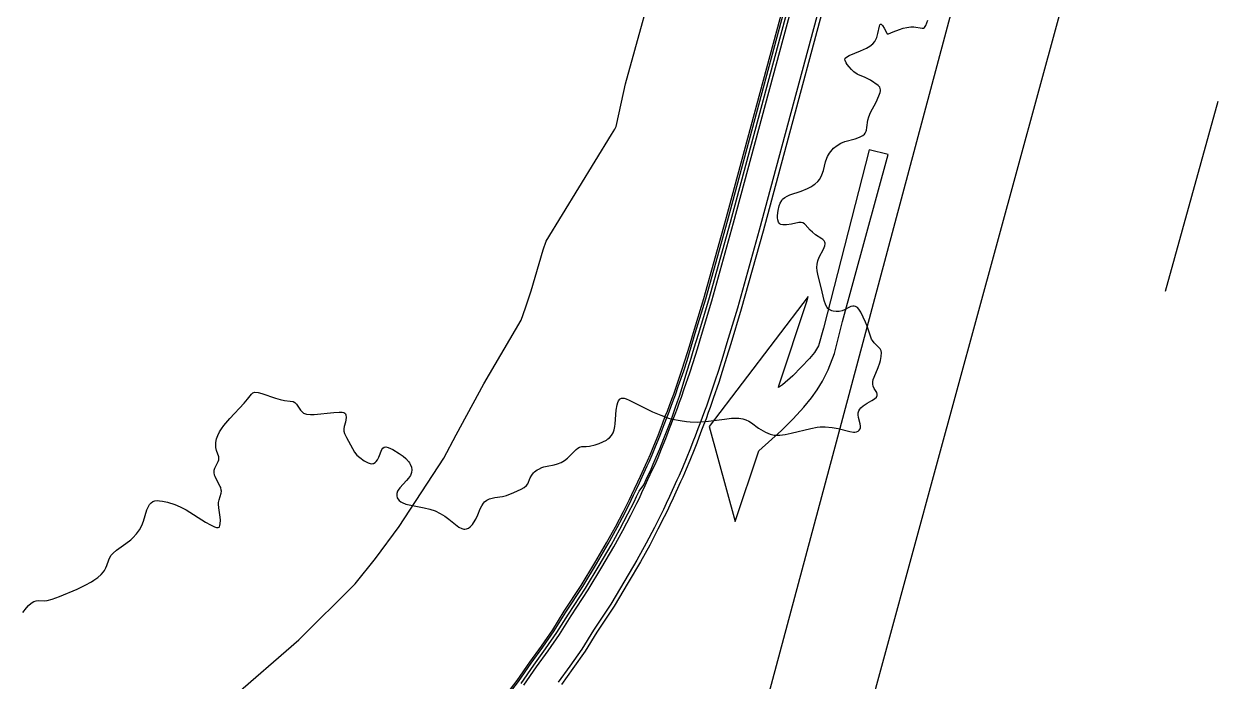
# Model space of a CAD drawing. Header units: metres. Extents: x 585772 to 587013, y 4140825 to 4141582.
# Drawn here: x 586288.25 to 586310.79, y 4141520.15 to 4141532.45 of the extents above; entities that cross this region are included whole.
import ezdxf

# ---------------------------------------------------------------- set-up
doc = ezdxf.new("R2010")
doc.units = ezdxf.units.M
doc.header["$MEASUREMENT"] = 0
for name, color, linetype, lineweight in [('BACK_OF_CURB', 5, 'Continuous', 30), ('BOTTOM_OF_CURB', 3, 'Continuous', 30), ('FOOT_PATH', 2, 'Continuous', 30), ('GUTTER', 30, 'Continuous', 30), ('PAINT_STRIPE', 4, 'Continuous', 30), ('TOP_OF_CURB', 1, 'Continuous', 30)]:
    doc.layers.add(name, color=color, linetype=linetype, lineweight=lineweight)
doc.layers.add('PAVED_ROAD', color=140, linetype='Continuous', lineweight=30, true_color=0x38a9ff)
doc.layers.add('TREELINE', color=80, linetype='Continuous', lineweight=30, true_color=0x36ff17)

msp = doc.modelspace()

# ---------------------------------------------------------------- linework, layer by layer
at = {"layer": 'BACK_OF_CURB'}
msp.add_polyline3d([(586297.37785, 4141519.997016, -20.938), (586297.502146, 4141520.160228, -20.94), (586297.740787, 4141520.501295, -20.94056), (586297.956731, 4141520.801645, -20.944), (586298.170948, 4141521.106828, -20.946), (586298.38586, 4141521.452939, -20.949), (586298.703549, 4141521.936673, -20.958), (586298.960008, 4141522.360804, -20.969), (586299.179986, 4141522.735458, -20.975), (586299.346497, 4141523.036643, -20.979), (586299.494482, 4141523.320782, -20.984), (586299.609394, 4141523.546733, -20.986), (586299.6547, 4141523.640681, -20.99), (586299.702502, 4141523.7438, -20.991), (586299.763941, 4141523.875726, -20.992), (586299.813524, 4141523.98546, -20.993), (586299.907481, 4141524.188583, -20.995), (586299.945891, 4141524.268394, -20.995), (586300.000168, 4141524.394608, -21), (586300.065915, 4141524.554563, -21.001), (586300.144088, 4141524.746698, -21.007), (586300.189297, 4141524.864466, -21.009), (586300.227679, 4141524.963451, -21.01), (586300.279461, 4141525.104202, -21.01), (586300.319089, 4141525.203316, -21.012), (586300.360007, 4141525.307119, -21.015), (586300.399164, 4141525.423136, -21.017), (586300.436754, 4141525.517904, -21.018), (586300.488562, 4141525.671918, -21.024), (586300.591308, 4141525.968694, -21.03), (586300.653877, 4141526.1617, -21.034516), (586300.732452, 4141526.415874, -21.037), (586300.808715, 4141526.671075, -21.03957), (586301.0029, 4141527.31092, -21.041), (586301.408207, 4141528.762597, -21.043524), (586303.01287, 4141534.718043, -21.043837)], dxfattribs=at)
at = {"layer": 'BOTTOM_OF_CURB'}
msp.add_polyline3d([(586297.59908, 4141520.089449, -21.069), (586297.838667, 4141520.431869, -21.073), (586298.054559, 4141520.732146, -21.076476), (586298.271109, 4141521.040653, -21.083), (586298.487001, 4141521.388341, -21.094), (586298.80508, 4141521.872668, -21.107875), (586299.063097, 4141522.299376, -21.116231), (586299.284254, 4141522.676038, -21.125), (586299.452238, 4141522.979889, -21.132), (586299.601181, 4141523.265866, -21.138), (586299.716931, 4141523.493466, -21.142), (586299.763186, 4141523.589381, -21.142), (586299.811329, 4141523.693236, -21.142), (586299.873013, 4141523.825689, -21.144), (586299.92266, 4141523.935564, -21.144), (586300.016008, 4141524.137371, -21.144), (586300.055124, 4141524.218649, -21.147), (586300.11079, 4141524.348091, -21.148), (586300.176987, 4141524.509141, -21.149), (586300.255689, 4141524.702579, -21.151), (586300.301253, 4141524.82127, -21.154), (586300.33994, 4141524.92104, -21.153), (586300.391505, 4141525.061203, -21.154), (586300.430621, 4141525.159037, -21.156), (586300.472746, 4141525.265903, -21.157), (586300.511863, 4141525.381799, -21.155), (586300.549475, 4141525.476623, -21.156), (586300.602131, 4141525.633157, -21.158), (586300.705093, 4141525.930559, -21.159514), (586300.768281, 4141526.125475, -21.163), (586300.847266, 4141526.380973, -21.167), (586300.923618, 4141526.636471, -21.169927), (586301.118118, 4141527.277356, -21.172691), (586301.523933, 4141528.730851, -21.177001), (586303.128837, 4141534.687192, -21.185112)], dxfattribs=at)
at = {"layer": 'FOOT_PATH'}
for points in [[(586297.351053, 4141520.017783, -20.928), (586297.474762, 4141520.180223, -20.932), (586297.713135, 4141520.520908, -20.939), (586297.929094, 4141520.821278, -20.944), (586298.142651, 4141521.125522, -20.951), (586298.357288, 4141521.471188, -20.957), (586298.674866, 4141521.954754, -20.968), (586298.930885, 4141522.378158, -20.974), (586299.15053, 4141522.752244, -20.978), (586299.316624, 4141523.052677, -20.982), (586299.464339, 4141523.336296, -20.985), (586299.579014, 4141523.561781, -20.989), (586299.624053, 4141523.655173, -20.99), (586299.671758, 4141523.758085, -20.992), (586299.733127, 4141523.889862, -20.994), (586299.782693, 4141523.999556, -20.996), (586299.876821, 4141524.20305, -20.999), (586299.915032, 4141524.282447, -21), (586299.968917, 4141524.407749, -21.002), (586300.034537, 4141524.567395, -21.005), (586300.11256, 4141524.759162, -21.007), (586300.157669, 4141524.876668, -21.009), (586300.195965, 4141524.975432, -21.011), (586300.247808, 4141525.11635, -21.013), (586300.28758, 4141525.215825, -21.015), (586300.328157, 4141525.318763, -21.016), (586300.367326, 4141525.434814, -21.017), (586300.404909, 4141525.529566, -21.019), (586300.456478, 4141525.682867, -21.021), (586300.559163, 4141525.979468, -21.026), (586300.621557, 4141526.171934, -21.03), (586300.700017, 4141526.425734, -21.034), (586300.776255, 4141526.680851, -21.036), (586300.97035, 4141527.320402, -21.038615), (586301.375514, 4141528.771565, -21.04), (586302.980109, 4141534.726759, -21.043667)], [(586292.114027, 4141519.830393, -20.83023), (586293.389911, 4141520.937687, -20.833), (586294.446331, 4141521.986202, -20.835), (586294.828809, 4141522.456435, -20.836), (586295.26716, 4141523.053734, -20.836), (586296.105845, 4141524.335349, -20.835), (586296.333661, 4141524.769277, -20.836), (586296.851256, 4141525.721432, -20.843), (586297.549721, 4141526.912326, -20.860328), (586297.635022, 4141527.146857, -20.861), (586297.738847, 4141527.463544, -20.861177), (586297.965009, 4141528.229909, -20.869), (586298.02165, 4141528.392164, -20.872993), (586299.244039, 4141530.382362, -20.958), (586299.302722, 4141530.487736, -20.96), (586299.325293, 4141530.537412, -20.961), (586299.342718, 4141530.591562, -20.961), (586299.504403, 4141531.331699, -20.966749), (586300.169942, 4141533.746064, -20.975526)]]:
    msp.add_polyline3d(points, dxfattribs=at)
at = {"layer": 'GUTTER'}
msp.add_polyline3d([(586303.609149, 4141534.559412, -21.167), (586302.003248, 4141528.599368, -21.161332), (586301.59533, 4141527.138343, -21.158), (586301.399522, 4141526.493148, -21.155), (586301.322802, 4141526.236419, -21.153), (586301.242122, 4141525.975436, -21.153), (586301.176369, 4141525.772607, -21.149), (586301.072512, 4141525.472621, -21.145), (586301.016342, 4141525.305644, -21.143), (586300.978638, 4141525.210586, -21.143), (586300.939691, 4141525.095191, -21.143), (586300.892566, 4141524.975644, -21.141), (586300.855569, 4141524.883108, -21.143), (586300.8049, 4141524.745381, -21.14), (586300.764954, 4141524.642365, -21.139), (586300.717921, 4141524.519845, -21.138), (586300.637022, 4141524.321011, -21.132), (586300.568962, 4141524.155428, -21.13), (586300.507546, 4141524.012613, -21.125), (586300.465507, 4141523.925261, -21.119523), (586300.374679, 4141523.728903, -21.112218), (586300.324767, 4141523.618442, -21.111949), (586300.262068, 4141523.483809, -21.111), (586300.212513, 4141523.376907, -21.111), (586300.162327, 4141523.272842, -21.111737), (586300.043105, 4141523.038416, -21.106), (586299.890196, 4141522.744824, -21.097406), (586299.71611, 4141522.429935, -21.092551), (586299.490068, 4141522.044954, -21.09), (586299.225598, 4141521.607573, -21.087), (586298.905906, 4141521.120789, -21.079629), (586298.685959, 4141520.766571, -21.072), (586298.459744, 4141520.444295, -21.066), (586298.24407, 4141520.144322, -21.062)], dxfattribs=at)
at = {"layer": 'PAINT_STRIPE', "extrusion": (-0.9646952640442275, 0.2633686532802181, 4.47079294e-08), "elevation": 525141.686929, "flags": 128}
msp.add_lwpolyline([(-4149749.186261, -21.094478), (-4149740.528882, -21.065556), (-4149731.871502, -21.035472), (-4149723.214123, -21.001805), (-4149714.556744, -20.967478)], dxfattribs=at)
at = {"layer": 'PAINT_STRIPE', "elevation": -20.931, "flags": 128}
msp.add_lwpolyline([(586310.583108, 4141531.004874), (586309.59561, 4141527.452194)], dxfattribs=at)
at = {"layer": 'PAINT_STRIPE'}
msp.add_polyline3d([(586301.272185, 4141516.53546, -20.983), (586303.446275, 4141524.640263, -21.089), (586305.620364, 4141532.745065, -21.087), (586308.036424, 4141541.316598, -21.105441), (586310.452483, 4141549.88813, -21.127)], dxfattribs=at)
msp.add_polyline3d([(586302.368238, 4141525.687789, -21.111), (586302.892923, 4141527.264145, -21.123), (586302.919009, 4141527.358031, -21.123), (586301.065404, 4141524.923649, -21.102411), (586301.556385, 4141523.152737, -21.091), (586301.9987, 4141524.471054, -21.1055), (586302.418935, 4141524.851245, -21.109), (586302.637459, 4141525.067233, -21.11), (586302.840187, 4141525.288489, -21.11), (586302.98236, 4141525.462334, -21.11), (586303.090305, 4141525.612472, -21.11), (586303.190353, 4141525.773146, -21.11), (586303.293033, 4141525.983866, -21.109), (586303.414143, 4141526.28941, -21.109), (586303.562816, 4141526.888192, -21.107), (586304.417991, 4141530.011953, -21.106491), (586304.063135, 4141530.098422, -21.106537), (586303.20578, 4141526.761637, -21.11), (586303.111656, 4141526.436996, -21.11), (586303.037937, 4141526.310564, -21.11), (586302.945788, 4141526.199936, -21.111), (586302.631823, 4141525.876448, -21.111), (586302.44226, 4141525.703262, -21.111), (586302.364027, 4141525.653216, -21.111)], close=True, dxfattribs=at)
at = {"layer": 'PAVED_ROAD'}
msp.add_polyline3d([(586303.680868, 4141534.540332, -21.167), (586302.074818, 4141528.579735, -21.161332), (586301.666586, 4141527.117585, -21.158), (586301.470583, 4141526.471747, -21.155), (586301.393808, 4141526.214834, -21.153), (586301.312875, 4141525.953032, -21.153), (586301.246739, 4141525.749022, -21.149), (586301.142748, 4141525.44865, -21.145), (586301.086054, 4141525.280113, -21.143), (586301.048336, 4141525.185021, -21.143), (586301.009414, 4141525.069701, -21.143), (586300.961543, 4141524.94826, -21.141), (586300.924862, 4141524.856515, -21.143), (586300.874327, 4141524.719152, -21.14), (586300.834193, 4141524.615651, -21.139), (586300.78694, 4141524.49256, -21.138), (586300.705714, 4141524.29292, -21.132), (586300.637376, 4141524.126659, -21.13), (586300.575101, 4141523.981848, -21.125), (586300.532625, 4141523.89359, -21.119523), (586300.442174, 4141523.698045, -21.112218), (586300.392222, 4141523.587496, -21.111949), (586300.329372, 4141523.452537, -21.111), (586300.279605, 4141523.345181, -21.111), (586300.228833, 4141523.239899, -21.111737), (586300.109093, 4141523.004454, -21.106), (586299.955592, 4141522.709725, -21.097406), (586299.780594, 4141522.393187, -21.092551), (586299.553823, 4141522.006964, -21.09), (586299.288389, 4141521.56799, -21.087), (586298.968456, 4141521.080839, -21.079629), (586298.747904, 4141520.725646, -21.072), (586298.520246, 4141520.401313, -21.066), (586298.304604, 4141520.101386, -21.062)], dxfattribs=at)
at = {"layer": 'TOP_OF_CURB'}
msp.add_polyline3d([(586297.550613, 4141520.124839, -20.94), (586297.789727, 4141520.466582, -20.94056), (586298.005645, 4141520.766895, -20.944), (586298.221028, 4141521.07374, -20.946), (586298.436431, 4141521.42064, -20.949), (586298.754314, 4141521.90467, -20.958), (586299.011552, 4141522.33009, -20.969), (586299.23212, 4141522.705748, -20.975), (586299.399367, 4141523.008266, -20.979), (586299.547831, 4141523.293324, -20.984), (586299.663162, 4141523.520099, -20.986), (586299.708943, 4141523.615031, -20.99), (586299.756916, 4141523.718518, -20.991), (586299.846252, 4141523.834505, -20.993445), (586299.890356, 4141523.934759, -20.994088), (586299.982073, 4141524.1316, -20.995989), (586300.022352, 4141524.22207, -20.996825), (586300.076392, 4141524.354311, -20.99628), (586300.144224, 4141524.510918, -21.002353), (586300.221992, 4141524.703964, -21.003481), (586300.268885, 4141524.825448, -21.007501), (586300.305497, 4141524.921658, -21.009141), (586300.360665, 4141525.06362, -21.010567), (586300.393296, 4141525.159735, -21.010519), (586300.433951, 4141525.272063, -21.012965), (586300.473834, 4141525.393841, -21.017), (586300.509801, 4141525.492684, -21.01999), (586300.560849, 4141525.652538, -21.024), (586300.648201, 4141525.949626, -21.03), (586300.711079, 4141526.143587, -21.034516), (586300.789859, 4141526.398423, -21.037), (586300.866167, 4141526.653773, -21.03957), (586301.060509, 4141527.294138, -21.041), (586301.46607, 4141528.746724, -21.043524), (586303.070853, 4141534.702617, -21.043837)], dxfattribs=at)
at = {"layer": 'TREELINE'}
msp.add_polyline3d([(586288.230312, 4141521.448859, -20.279), (586288.298024, 4141521.536091, -20.278), (586288.338044, 4141521.58121, -20.278), (586288.387888, 4141521.623221, -20.278), (586288.438499, 4141521.653194, -20.278), (586288.482833, 4141521.668704, -20.279), (586288.520643, 4141521.673543, -20.279), (586288.636412, 4141521.668515, -20.279), (586288.686135, 4141521.672499, -20.279), (586288.781621, 4141521.696115, -20.279), (586288.915214, 4141521.746575, -20.279), (586289.248693, 4141521.888028, -20.278), (586289.397076, 4141521.958693, -20.279), (586289.513188, 4141522.023003, -20.28), (586289.556866, 4141522.050726, -20.28), (586289.633043, 4141522.105834, -20.28), (586289.6944, 4141522.159735, -20.28), (586289.741038, 4141522.211519, -20.28), (586289.758954, 4141522.236368, -20.28), (586289.785904, 4141522.284176, -20.28), (586289.804473, 4141522.330092, -20.28), (586289.83957, 4141522.436607, -20.278), (586289.858118, 4141522.476669, -20.278), (586289.884453, 4141522.517794, -20.278), (586289.921673, 4141522.560512, -20.277), (586289.981133, 4141522.611941, -20.275), (586290.159362, 4141522.739049, -20.273), (586290.249088, 4141522.80853, -20.271), (586290.289264, 4141522.844733, -20.27), (586290.358731, 4141522.919632, -20.27), (586290.414468, 4141522.997071, -20.27), (586290.457415, 4141523.07611, -20.268), (586290.489076, 4141523.155619, -20.268), (586290.552659, 4141523.367464, -20.26), (586290.579852, 4141523.432498, -20.258), (586290.602067, 4141523.469158, -20.256), (586290.628603, 4141523.499105, -20.256), (586290.660366, 4141523.521179, -20.255), (586290.678457, 4141523.528948, -20.255), (586290.697999, 4141523.534603, -20.255), (586290.741116, 4141523.540154, -20.256), (586290.789072, 4141523.538992, -20.257), (586290.841221, 4141523.53228, -20.257), (586290.938564, 4141523.511088, -20.262), (586291.072859, 4141523.468115, -20.273), (586291.170657, 4141523.42606, -20.281), (586291.284346, 4141523.365695, -20.292), (586291.645531, 4141523.139382, -20.329), (586291.742603, 4141523.085188, -20.34), (586291.814902, 4141523.051906, -20.347), (586291.85528, 4141523.038909, -20.349), (586291.885352, 4141523.037965, -20.351), (586291.900319, 4141523.045323, -20.352), (586291.906424, 4141523.051689, -20.351), (586291.917094, 4141523.073108, -20.349), (586291.924219, 4141523.107884, -20.347), (586291.925849, 4141523.177775, -20.339), (586291.921082, 4141523.23343, -20.334), (586291.895141, 4141523.408877, -20.319), (586291.891513, 4141523.474117, -20.314), (586291.893394, 4141523.503475, -20.313), (586291.903292, 4141523.556005, -20.31), (586291.940738, 4141523.681083, -20.304), (586291.943594, 4141523.71867, -20.302), (586291.941967, 4141523.738731, -20.301), (586291.931026, 4141523.782888, -20.299), (586291.921082, 4141523.807583, -20.298), (586291.8514, 4141523.936585, -20.291608), (586291.825463, 4141523.991362, -20.287), (586291.815874, 4141524.018192, -20.286), (586291.807039, 4141524.066786, -20.281), (586291.810131, 4141524.109258, -20.277), (586291.821286, 4141524.148276, -20.277), (586291.882818, 4141524.269901, -20.275), (586291.894448, 4141524.305464, -20.275), (586291.896889, 4141524.323105, -20.275), (586291.894201, 4141524.360221, -20.274), (586291.855721, 4141524.475631, -20.273), (586291.843127, 4141524.532333, -20.272), (586291.84047, 4141524.594961, -20.272), (586291.842986, 4141524.627628, -20.271), (586291.855, 4141524.693432, -20.272), (586291.875384, 4141524.756884, -20.272), (586291.90799, 4141524.824414, -20.272), (586291.947166, 4141524.885669, -20.273), (586291.989628, 4141524.942442, -20.273), (586292.101886, 4141525.075519, -20.272), (586292.371325, 4141525.361572, -20.271), (586292.434431, 4141525.434756, -20.271), (586292.504632, 4141525.533147, -20.269), (586292.530847, 4141525.555612, -20.269), (586292.571105, 4141525.567687, -20.269), (586292.629994, 4141525.56404, -20.269), (586292.700539, 4141525.545571, -20.272), (586292.958482, 4141525.454222, -20.288), (586293.042908, 4141525.429009, -20.294), (586293.123067, 4141525.412674, -20.3), (586293.231647, 4141525.402686, -20.308), (586293.287118, 4141525.390792, -20.313), (586293.318914, 4141525.374257, -20.316), (586293.349096, 4141525.345112, -20.319), (586293.426391, 4141525.22874, -20.328), (586293.452385, 4141525.198677, -20.331), (586293.479892, 4141525.177616, -20.334), (586293.495879, 4141525.169229, -20.336), (586293.533824, 4141525.156709, -20.341), (586293.610191, 4141525.148459, -20.35), (586293.677583, 4141525.149897, -20.359), (586294.045551, 4141525.187931, -20.406), (586294.148383, 4141525.194462, -20.42), (586294.205899, 4141525.191524, -20.428), (586294.232724, 4141525.18564, -20.432), (586294.251875, 4141525.177024, -20.435), (586294.264674, 4141525.166027, -20.437), (586294.274855, 4141525.145828, -20.44), (586294.278394, 4141525.096315, -20.443), (586294.266505, 4141525.010069, -20.446), (586294.243021, 4141524.9235, -20.448), (586294.235983, 4141524.883972, -20.449), (586294.236361, 4141524.84149, -20.452), (586294.247871, 4141524.79482, -20.456), (586294.284228, 4141524.717794, -20.466), (586294.435689, 4141524.447398, -20.502), (586294.479491, 4141524.392862, -20.513), (586294.53134, 4141524.345623, -20.525), (586294.613807, 4141524.287036, -20.543), (586294.690226, 4141524.244104, -20.558), (586294.742877, 4141524.229585, -20.567), (586294.776279, 4141524.231927, -20.573), (586294.792457, 4141524.237165, -20.576), (586294.823382, 4141524.255725, -20.581), (586294.837967, 4141524.269012, -20.583), (586294.864977, 4141524.30351, -20.587), (586294.890169, 4141524.351848, -20.59), (586294.945879, 4141524.493311, -20.596), (586294.964598, 4141524.523892, -20.597), (586294.989754, 4141524.541894, -20.601), (586295.021298, 4141524.543437, -20.605), (586295.062221, 4141524.531607, -20.613), (586295.149098, 4141524.493285, -20.631), (586295.272029, 4141524.423785, -20.656), (586295.34224, 4141524.373595, -20.671), (586295.39632, 4141524.32607, -20.683), (586295.442026, 4141524.275061, -20.695), (586295.460942, 4141524.248447, -20.698), (586295.476809, 4141524.221198, -20.703), (586295.497359, 4141524.16827, -20.711), (586295.504373, 4141524.117037, -20.717), (586295.498691, 4141524.064723, -20.723), (586295.479614, 4141524.011612, -20.726), (586295.446444, 4141523.957988, -20.726), (586295.409137, 4141523.913925, -20.725), (586295.28212, 4141523.781928, -20.718), (586295.249521, 4141523.738363, -20.718), (586295.237541, 4141523.716725, -20.718), (586295.224, 4141523.673966, -20.721), (586295.223436, 4141523.632745, -20.725), (586295.234352, 4141523.594143, -20.731), (586295.243648, 4141523.576161, -20.737), (586295.268981, 4141523.543513, -20.748), (586295.302055, 4141523.516184, -20.756), (586295.323039, 4141523.503742, -20.759), (586295.396958, 4141523.475542, -20.771), (586295.455009, 4141523.461859, -20.778), (586295.738082, 4141523.408666, -20.804), (586295.840569, 4141523.381791, -20.813), (586295.941219, 4141523.346777, -20.826), (586296.035595, 4141523.301895, -20.838), (586296.1215, 4141523.248728, -20.848617), (586296.198981, 4141523.192176, -20.856), (586296.323516, 4141523.093421, -20.866), (586296.388124, 4141523.047365, -20.869), (586296.444604, 4141523.017907, -20.871), (586296.479032, 4141523.008717, -20.873), (586296.495568, 4141523.007534, -20.873), (586296.531083, 4141523.013107, -20.874), (586296.564752, 4141523.028445, -20.875), (586296.596322, 4141523.051472, -20.876), (586296.639189, 4141523.095895, -20.878), (586296.662113, 4141523.126014, -20.879), (586296.702948, 4141523.193814, -20.88), (586296.739801, 4141523.274153, -20.881), (586296.786842, 4141523.389886, -20.882), (586296.814971, 4141523.445844, -20.883), (586296.84886, 4141523.49467, -20.885), (586296.868499, 4141523.515158, -20.885), (586296.912313, 4141523.548209, -20.886), (586296.960014, 4141523.571896, -20.888), (586297.009012, 4141523.587659, -20.89), (586297.060175, 4141523.597467, -20.892), (586297.201761, 4141523.616497, -20.899), (586297.277841, 4141523.637832, -20.902), (586297.415653, 4141523.692506, -20.908), (586297.549668, 4141523.754082, -20.913), (586297.607895, 4141523.786588, -20.915), (586297.650789, 4141523.823605, -20.917), (586297.673016, 4141523.856468, -20.917), (586297.721843, 4141523.967556, -20.918), (586297.749564, 4141524.015711, -20.919), (586297.783405, 4141524.057387, -20.92), (586297.803809, 4141524.077293, -20.921), (586297.851551, 4141524.114226, -20.922), (586297.878877, 4141524.13085, -20.923), (586297.940405, 4141524.159398, -20.926), (586297.974595, 4141524.170918, -20.927), (586298.035126, 4141524.185818, -20.929), (586298.166601, 4141524.211557, -20.934), (586298.233613, 4141524.228826, -20.937), (586298.298852, 4141524.253313, -20.939), (586298.330192, 4141524.269267, -20.94), (586298.360393, 4141524.288067, -20.942), (586298.417267, 4141524.332341, -20.944), (586298.469461, 4141524.381588, -20.945), (586298.579647, 4141524.495554, -20.95), (586298.614288, 4141524.524298, -20.951), (586298.644051, 4141524.541205, -20.952), (586298.684828, 4141524.552118, -20.953), (586298.765663, 4141524.551253, -20.956), (586298.828812, 4141524.556262, -20.958), (586298.938255, 4141524.58149, -20.962), (586299.012148, 4141524.606893, -20.965), (586299.08106, 4141524.63674, -20.967), (586299.145887, 4141524.672931, -20.97), (586299.175292, 4141524.693473, -20.971), (586299.201902, 4141524.715681, -20.972), (586299.240675, 4141524.758757, -20.974), (586299.27016, 4141524.807884, -20.975), (586299.291437, 4141524.863926, -20.975), (586299.305586, 4141524.927747, -20.975), (586299.311666, 4141524.974826, -20.975), (586299.328626, 4141525.231247, -20.976), (586299.344716, 4141525.331626, -20.976), (586299.357366, 4141525.3738, -20.976), (586299.373713, 4141525.408674, -20.978), (586299.394229, 4141525.434777, -20.978), (586299.406197, 4141525.444081, -20.979), (586299.427523, 4141525.45327, -20.98), (586299.452288, 4141525.456061, -20.98), (586299.480922, 4141525.452831, -20.978), (586299.513855, 4141525.443955, -20.979148), (586299.572256, 4141525.420881, -20.985364), (586300.007793, 4141525.202088, -21.037), (586300.161953, 4141525.135469, -21.057), (586300.308724, 4141525.085163, -21.072), (586300.380425, 4141525.065453, -21.08), (586300.522908, 4141525.035317, -21.095), (586300.646589, 4141525.018202, -21.105), (586300.709901, 4141525.012837, -21.108), (586300.84128, 4141525.009231, -21.113), (586300.910074, 4141525.011285, -21.115), (586301.055396, 4141525.023672, -21.117), (586301.353588, 4141525.065087, -21.124625), (586301.485245, 4141525.079881, -21.124551), (586301.581248, 4141525.082966, -21.122), (586301.622788, 4141525.081002, -21.122), (586301.694922, 4141525.070824, -21.121), (586301.755104, 4141525.053335, -21.12), (586301.80989, 4141525.027897, -21.119), (586301.860821, 4141524.995317, -21.119), (586301.992671, 4141524.895812, -21.114), (586302.034576, 4141524.868968, -21.113), (586302.122707, 4141524.820177, -21.112), (586302.208511, 4141524.783313, -21.111), (586302.285342, 4141524.766334, -21.11), (586302.346203, 4141524.763319, -21.109), (586302.390336, 4141524.765694, -21.109), (586302.489405, 4141524.779448, -21.108), (586302.600189, 4141524.802342, -21.106), (586302.968439, 4141524.889732, -21.099), (586303.088735, 4141524.910691, -21.098), (586303.145719, 4141524.91699, -21.097), (586303.238894, 4141524.919964, -21.096), (586303.365756, 4141524.908888, -21.094), (586303.482402, 4141524.886016, -21.092), (586303.701127, 4141524.833247, -21.085), (586303.768715, 4141524.823332, -21.084), (586303.790814, 4141524.823002, -21.083), (586303.826288, 4141524.828422, -21.083), (586303.852942, 4141524.840935, -21.082), (586303.874033, 4141524.859368, -21.082), (586303.890173, 4141524.883543, -21.082), (586303.895758, 4141524.898036, -21.082), (586303.900612, 4141524.932372, -21.082), (586303.894552, 4141524.978288, -21.082), (586303.860872, 4141525.093242, -21.084), (586303.852072, 4141525.142657, -21.084), (586303.853953, 4141525.182634, -21.085), (586303.865614, 4141525.218794, -21.085), (586303.887056, 4141525.252857, -21.084), (586303.903992, 4141525.272354, -21.084), (586303.945714, 4141525.310195, -21.083), (586304.019925, 4141525.361195, -21.082), (586304.109895, 4141525.411039, -21.081), (586304.160474, 4141525.443409, -21.081), (586304.194576, 4141525.47766, -21.08), (586304.20747, 4141525.503016, -21.08), (586304.210644, 4141525.530389, -21.08), (586304.201676, 4141525.561955, -21.081), (586304.156669, 4141525.637034, -21.082), (586304.136665, 4141525.678525, -21.083), (586304.128049, 4141525.717099, -21.083), (586304.128217, 4141525.758338, -21.083), (586304.136449, 4141525.80289, -21.084), (586304.152025, 4141525.851405, -21.084), (586304.229467, 4141526.027843, -21.083), (586304.261521, 4141526.116136, -21.083), (586304.272317, 4141526.157664, -21.083), (586304.285134, 4141526.233197, -21.084), (586304.288253, 4141526.307695, -21.084), (586304.281983, 4141526.343698, -21.084), (586304.266363, 4141526.376475, -21.085), (586304.254173, 4141526.392326, -21.085), (586304.154702, 4141526.487302, -21.088), (586304.121304, 4141526.531398, -21.09), (586304.106907, 4141526.557111, -21.09), (586304.08272, 4141526.613867, -21.091), (586304.025697, 4141526.800262, -21.094), (586303.994424, 4141526.877746, -21.095), (586303.904863, 4141527.061989, -21.098), (586303.867088, 4141527.121494, -21.1), (586303.840315, 4141527.150679, -21.101), (586303.803553, 4141527.1726, -21.102), (586303.781415, 4141527.177159, -21.102), (586303.751944, 4141527.176287, -21.103), (586303.719998, 4141527.168508, -21.103), (586303.693126, 4141527.157639, -21.104), (586303.602022, 4141527.107664, -21.105), (586303.555086, 4141527.088499, -21.105), (586303.501749, 4141527.076419, -21.106), (586303.445309, 4141527.074228, -21.108), (586303.390053, 4141527.081738, -21.109), (586303.364222, 4141527.089031, -21.11), (586303.324253, 4141527.10723, -21.111), (586303.289927, 4141527.134138, -21.111), (586303.27488, 4141527.151463, -21.112), (586303.249018, 4141527.195064, -21.113), (586303.219475, 4141527.28357, -21.114), (586303.163796, 4141527.522155, -21.117), (586303.107589, 4141527.74106, -21.119), (586303.08871, 4141527.834543, -21.121), (586303.083352, 4141527.89734, -21.122), (586303.08702, 4141527.961047, -21.123), (586303.102328, 4141528.02606, -21.123), (586303.128011, 4141528.09142, -21.123), (586303.203502, 4141528.240986, -21.122), (586303.22975, 4141528.30603, -21.122), (586303.23539, 4141528.339936, -21.123), (586303.23481, 4141528.355087, -21.123), (586303.231925, 4141528.369269, -21.123), (586303.219133, 4141528.39543, -21.124), (586303.196792, 4141528.41982, -21.125), (586303.175052, 4141528.436915, -21.125), (586303.058939, 4141528.511205, -21.129), (586302.997873, 4141528.557356, -21.131), (586302.955336, 4141528.599096, -21.133), (586302.86459, 4141528.699793, -21.137), (586302.84785, 4141528.714652, -21.137), (586302.817555, 4141528.733365, -21.138), (586302.789572, 4141528.74078, -21.139), (586302.743851, 4141528.738956, -21.14), (586302.605117, 4141528.706673, -21.143), (586302.512577, 4141528.693354, -21.145), (586302.447642, 4141528.694795, -21.147), (586302.411082, 4141528.704079, -21.148), (586302.395741, 4141528.711795, -21.148), (586302.383614, 4141528.720911, -21.149), (586302.364945, 4141528.744489, -21.15), (586302.349139, 4141528.791176, -21.151), (586302.345362, 4141528.828257, -21.151), (586302.345897, 4141528.86883, -21.152), (586302.357319, 4141528.962779, -21.152), (586302.377578, 4141529.048783, -21.152), (586302.39802, 4141529.102746, -21.152), (586302.425429, 4141529.151472, -21.152), (586302.442127, 4141529.173191, -21.152), (586302.480196, 4141529.208601, -21.151), (586302.523856, 4141529.235315, -21.151), (586302.573748, 4141529.25718, -21.149), (586302.7898, 4141529.327619, -21.144), (586302.90747, 4141529.37556, -21.141), (586302.981091, 4141529.414014, -21.14), (586303.015012, 4141529.435226, -21.139), (586303.046368, 4141529.457779, -21.138), (586303.097249, 4141529.504348, -21.137), (586303.134764, 4141529.552532, -21.137), (586303.175484, 4141529.630224, -21.136), (586303.203182, 4141529.71165, -21.135), (586303.245274, 4141529.875083, -21.135), (586303.267751, 4141529.94157, -21.135), (586303.282009, 4141529.974246, -21.135), (586303.318922, 4141530.038151, -21.134), (586303.341865, 4141530.06902, -21.133), (586303.395807, 4141530.127103, -21.132), (586303.459109, 4141530.178271, -21.131), (586303.530116, 4141530.220074, -21.129), (586303.606751, 4141530.251144, -21.127), (586303.797392, 4141530.303609, -21.121), (586303.879808, 4141530.332346, -21.118), (586303.939474, 4141530.366542, -21.116), (586303.970081, 4141530.39441, -21.115), (586303.982551, 4141530.410073, -21.115), (586304.001684, 4141530.445202, -21.115), (586304.008997, 4141530.467027, -21.115), (586304.018382, 4141530.515065, -21.115), (586304.03576, 4141530.652204, -21.115), (586304.054042, 4141530.718357, -21.115), (586304.08616, 4141530.793504, -21.115), (586304.189038, 4141530.988522, -21.113), (586304.24222, 4141531.105093, -21.113), (586304.264755, 4141531.1723, -21.113), (586304.270494, 4141531.200494, -21.113), (586304.271956, 4141531.217627, -21.113), (586304.268641, 4141531.246369, -21.113), (586304.257437, 4141531.269838, -21.114), (586304.226968, 4141531.300638, -21.115), (586304.084662, 4141531.397795, -21.121), (586303.976172, 4141531.457437, -21.126), (586303.863439, 4141531.501689, -21.13), (586303.837891, 4141531.514679, -21.13), (586303.776652, 4141531.558547, -21.133), (586303.730116, 4141531.601404, -21.135), (586303.687792, 4141531.647251, -21.137), (586303.651759, 4141531.691017, -21.138), (586303.630125, 4141531.722631, -21.139), (586303.609644, 4141531.768817, -21.141), (586303.608156, 4141531.79236, -21.141), (586303.613886, 4141531.809894, -21.141), (586303.634429, 4141531.833692, -21.14), (586303.684053, 4141531.86336, -21.139), (586303.898842, 4141531.946615, -21.134), (586304.009362, 4141531.996342, -21.131), (586304.075285, 4141532.035948, -21.13), (586304.126572, 4141532.079353, -21.129), (586304.163466, 4141532.125233, -21.128), (586304.178125, 4141532.1493, -21.128), (586304.201133, 4141532.198598, -21.127), (586304.223656, 4141532.272182, -21.127), (586304.253343, 4141532.413263, -21.128), (586304.262358, 4141532.437629, -21.128), (586304.273524, 4141532.448718, -21.127), (586304.282782, 4141532.447533, -21.127), (586304.290878, 4141532.441791, -21.127), (586304.309346, 4141532.420017, -21.126), (586304.339352, 4141532.371798, -21.125), (586304.390559, 4141532.277714, -21.123), (586304.398562, 4141532.268122, -21.122), (586304.40638, 4141532.2648, -21.122), (586304.421795, 4141532.268506, -21.122), (586304.51133, 4141532.306648, -21.119), (586304.625718, 4141532.349171, -21.116), (586304.694086, 4141532.370368, -21.114), (586304.76607, 4141532.387772, -21.112), (586304.837219, 4141532.39789, -21.11), (586304.893501, 4141532.398248, -21.108), (586305.051589, 4141532.371648, -21.103), (586305.075229, 4141532.374185, -21.103), (586305.095104, 4141532.385471, -21.102), (586305.118537, 4141532.420327, -21.102), (586305.160075, 4141532.524759, -21.101)], dxfattribs=at)

doc.saveas('drawing.dxf')
